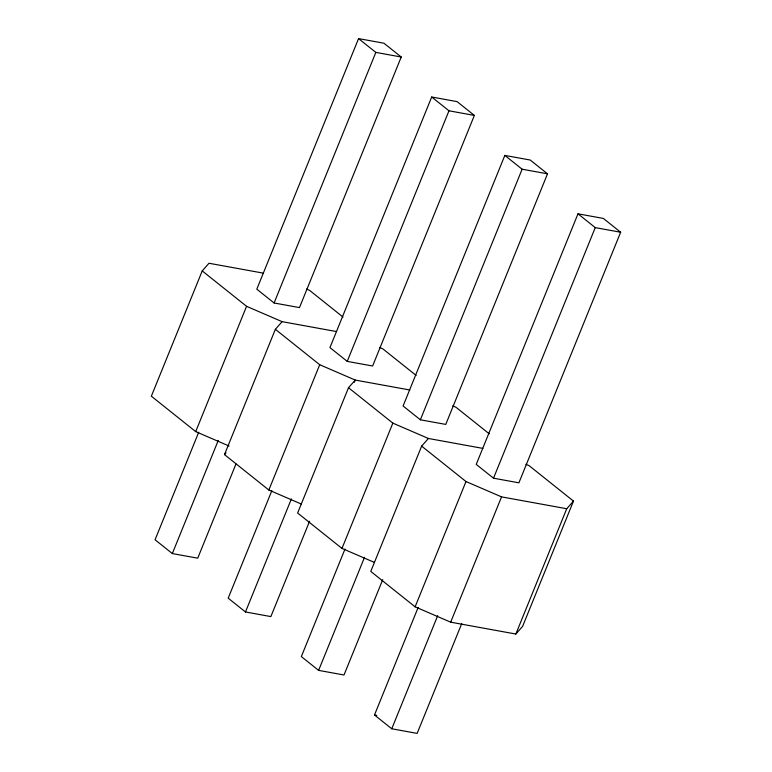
<?xml version="1.0" encoding="UTF-8"?>
<svg xmlns="http://www.w3.org/2000/svg" width="772" height="772" viewBox="0 0 772 772"><rect width="100%" height="100%" fill="white"/><g stroke="black" fill="none" stroke-linecap="round" stroke-linejoin="round"><path stroke-width="1.16" d="M263.493 273.172L208.99 263.262L202.225 270.904L151.351 396.2L195.692 431.606L229.101 446.023M195.692 431.606L246.567 306.32L202.225 270.904M198.732 432.214L155.056 539.763L172.33 553.563L197.728 558.185L235.991 463.933M358.555 38.6L256.806 289.182L274.089 302.981L299.478 307.603L401.228 57.012L383.945 43.222L358.555 38.6L375.839 52.399L401.228 57.012M172.33 553.563L218.254 440.465M274.089 302.981L375.839 52.399M301.157 503.971L268.839 490.017L224.488 454.602L275.363 329.316L282.127 321.663L336.631 331.584M268.839 490.017L319.714 364.722L275.363 329.316M271.869 490.616L228.194 598.175L245.477 611.964L270.866 616.587L309.582 521.235M431.702 97.002L329.953 347.593L347.226 361.383L372.615 366.005L474.365 115.424L457.092 101.624L431.702 97.002L448.976 110.801L474.365 115.424M245.477 611.964L291.401 498.876M347.226 361.383L448.976 110.801M409.778 389.985L355.265 380.075L348.51 387.718L297.635 513.013L341.977 548.419L374.304 562.373M354.367 382.285L355.265 380.075L319.714 364.722M341.977 548.419L392.851 423.133L348.51 387.718M345.007 549.027L301.341 656.576L318.614 670.376L344.003 674.998L382.729 579.637M504.84 155.413L403.09 405.995L420.364 419.794L445.762 424.407L547.512 173.825L530.229 160.036L504.84 155.413L522.123 169.213L547.512 173.825M318.614 670.376L364.538 557.278M420.364 419.794L522.123 169.213M482.915 448.397L428.412 438.477L421.647 446.12L370.772 571.415L415.114 606.831L450.674 622.174L515.85 634.034L522.605 626.381L573.48 501.096L529.138 465.68L525.906 464.29M415.114 606.831L465.998 481.535L421.647 446.12M461.724 623.631L417.15 733.4L391.761 728.778L374.478 714.988L418.154 607.429M577.987 213.815L476.227 464.397L493.511 478.196L518.9 482.818L620.649 232.237L603.376 218.437L577.987 213.815L595.26 227.615L620.649 232.237M391.761 728.778L437.685 615.689M493.511 478.196L595.26 227.615M450.674 622.174L501.549 496.878L566.725 508.738L573.48 501.096M515.85 634.034L566.725 508.738M224.488 454.602L225.993 452.903M374.478 714.988L376.784 715.403M306.484 289.066L309.717 290.465L342.971 317.022M379.621 347.477L382.854 348.867L416.118 375.433M246.567 306.32L282.127 321.663M452.759 405.879L455.991 407.278L489.255 433.835M392.851 423.133L428.412 438.477M465.998 481.535L501.549 496.878"/></g></svg>
